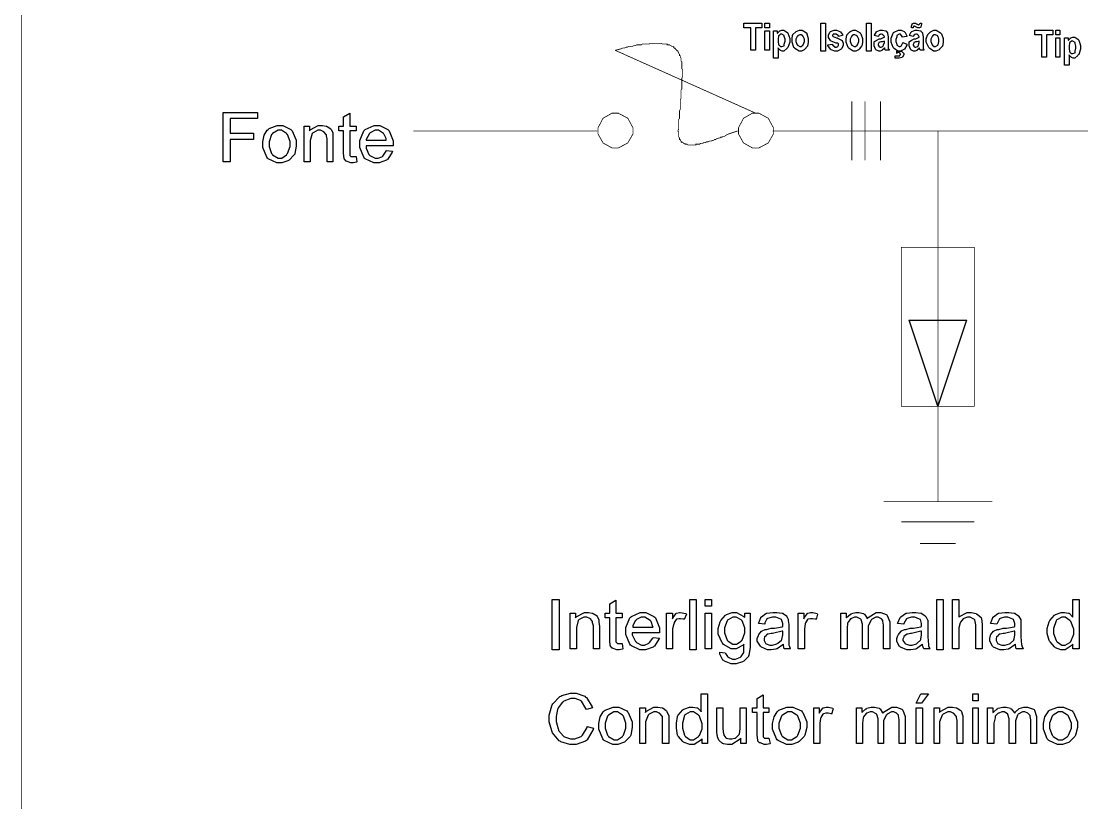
# Model space of a CAD drawing. Extents: x 0 to 210, y 0 to 297.
# Drawn here: x 0 to 58, y 65.1 to 107.9 of the extents above; entities that cross this region are included whole.
import ezdxf

# ---------------------------------------------------------------- set-up
doc = ezdxf.new("R2010")
doc.units = 0
doc.header["$MEASUREMENT"] = 0
for name, color, linetype in [('C00-00-00-BLACK', 7, 'Continuous'), ('C00-7E-FF', 150, 'Continuous'), ('CFF-7E-00', 30, 'Continuous')]:
    doc.layers.add(name, color=color, linetype=linetype)

msp = doc.modelspace()

# ---------------------------------------------------------------- linework, layer by layer
at = {"layer": 'C00-00-00-BLACK', "const_width": 0.0423}
msp.add_lwpolyline([(0.0427, -0.3886), (210.36, -0.3886), (210.36, 296.883), (0.0427, 296.883), (0.0427, -0.3886)], close=True, dxfattribs=at)
for points in [[(45.4244, 100.243), (45.4244, 103.466)], [(45.4244, 100.243), (45.4244, 103.466)], [(46.1437, 100.243), (46.1437, 103.466)], [(46.1437, 100.243), (46.1437, 103.466)], [(46.9925, 100.243), (46.9925, 103.466)], [(46.9925, 100.243), (46.9925, 103.466)]]:
    msp.add_lwpolyline(points, dxfattribs=at)
at = {"layer": 'C00-7E-FF', "const_width": 0.0423}
for points in [[(32.4886, 106.262), (32.6581, 106.305), (32.8263, 106.346), (32.9117, 106.389), (32.9958, 106.389), (33.0812, 106.431), (33.1652, 106.431), (33.2507, 106.474), (33.3347, 106.474), (33.4202, 106.474), (33.5043, 106.516), (33.5883, 106.516), (33.6737, 106.558), (33.7165, 106.558), (33.7578, 106.558), (33.8005, 106.558), (33.846, 106.558), (33.8873, 106.558), (33.9301, 106.558), (33.9728, 106.601), (34.0155, 106.601), (34.0996, 106.601), (34.1423, 106.601), (34.1836, 106.601), (34.2263, 106.601), (34.269, 106.601), (34.3118, 106.601), (34.3531, 106.601), (34.3958, 106.644), (34.4799, 106.644), (34.5226, 106.644), (34.5653, 106.644), (34.6081, 106.644), (34.6494, 106.644), (34.6921, 106.644), (34.7348, 106.644), (34.8189, 106.644), (34.8616, 106.644), (34.9043, 106.644), (34.9457, 106.644), (34.9884, 106.644), (35.0311, 106.644), (35.0738, 106.601), (35.1152, 106.601), (35.1579, 106.601), (35.2006, 106.601), (35.2419, 106.601), (35.2873, 106.601), (35.33, 106.601), (35.33, 106.558), (35.3716, 106.558), (35.4143, 106.558), (35.457, 106.558), (35.4997, 106.516), (35.541, 106.516), (35.5836, 106.474), (35.6263, 106.474), (35.669, 106.474), (35.669, 106.431), (35.7106, 106.431), (35.7106, 106.389), (35.7533, 106.389), (35.7533, 106.346), (35.796, 106.346), (35.796, 106.305), (35.8373, 106.305), (35.8373, 106.262), (35.88, 106.262), (35.88, 106.219), (35.9227, 106.219), (35.9227, 106.178), (35.9653, 106.135), (35.9653, 106.092), (36.0066, 106.05), (36.0066, 106.008), (36.0066, 105.966), (36.0497, 105.966), (36.0497, 105.923), (36.0497, 105.882), (36.0923, 105.839), (36.0923, 105.796), (36.0923, 105.753), (36.0923, 105.712), (36.0923, 105.669), (36.1336, 105.627), (36.1336, 105.585), (36.1336, 105.543), (36.1336, 105.5), (36.1336, 105.457), (36.1336, 105.416), (36.1336, 105.373), (36.1336, 105.33), (36.1336, 105.243), (36.1763, 105.201), (36.1763, 105.158), (36.1763, 105.117), (36.1763, 105.074), (36.1763, 104.99), (36.1763, 104.947), (36.1763, 104.904), (36.1763, 104.862), (36.1763, 104.821), (36.1336, 104.735), (36.1336, 104.692), (36.1336, 104.608), (36.1336, 104.481), (36.1336, 104.396), (36.1336, 104.355), (36.1336, 104.312), (36.1336, 104.228), (36.1336, 104.185), (36.1336, 104.142), (36.0923, 104.1), (36.0923, 104.059), (36.0923, 104.016), (36.0923, 103.973), (36.0923, 103.889), (36.0923, 103.846), (36.0923, 103.803), (36.0923, 103.762), (36.0923, 103.719), (36.0923, 103.677), (36.0923, 103.634), (36.0497, 103.55), (36.0497, 103.466), (36.0497, 103.38), (36.0497, 103.294), (36.0497, 103.124), (36.0497, 103.039), (36.0066, 102.955), (36.0066, 102.871), (36.0066, 102.785), (36.0066, 102.742), (36.0066, 102.701), (36.0066, 102.658), (36.0066, 102.616), (36.0066, 102.574), (36.0066, 102.532), (35.9653, 102.489), (35.9653, 102.446), (35.9653, 102.405), (35.9653, 102.278), (35.9653, 102.193), (35.9653, 102.15), (35.9653, 102.108), (35.9653, 102.066), (35.9653, 102.023), (35.9653, 101.939), (35.9227, 101.896), (35.9227, 101.854), (35.9227, 101.812), (35.9653, 101.812), (35.9653, 101.769), (35.9653, 101.727), (35.9653, 101.684), (35.9653, 101.643), (35.9653, 101.6), (35.9653, 101.557), (35.9653, 101.516), (36.0066, 101.473), (36.0066, 101.431), (36.0066, 101.388), (36.0497, 101.388), (36.0497, 101.346), (36.0923, 101.304), (36.0923, 101.258), (36.1336, 101.258), (36.1336, 101.217), (36.1763, 101.217), (36.219, 101.217), (36.219, 101.174), (36.2617, 101.174), (36.3029, 101.174), (36.3029, 101.132), (36.3456, 101.132), (36.3883, 101.132), (36.4299, 101.132), (36.4726, 101.089), (36.5153, 101.089), (36.558, 101.089), (36.5993, 101.089), (36.642, 101.089), (36.6847, 101.089), (36.7288, 101.089), (36.7714, 101.089), (36.8141, 101.089)], [(40.1645, 102.828), (32.4886, 106.262)], [(21.4602, 101.854), (31.5116, 101.854)], [(36.8141, 101.089), (36.8572, 101.089), (36.8984, 101.089), (36.8984, 101.132), (36.9411, 101.132), (36.9838, 101.132), (37.0251, 101.132), (37.0678, 101.132), (37.1105, 101.132), (37.1531, 101.174), (37.2375, 101.174), (37.2801, 101.174), (37.3228, 101.217), (37.3641, 101.217), (37.4068, 101.217), (37.4908, 101.258), (37.5338, 101.258), (37.5765, 101.258), (37.6604, 101.304), (37.7031, 101.304), (37.7458, 101.304), (37.8298, 101.346), (37.8725, 101.346), (37.9155, 101.388), (37.9995, 101.388), (38.0421, 101.431), (38.0834, 101.431), (38.1716, 101.473), (38.2143, 101.473), (38.2556, 101.516), (38.3413, 101.516), (38.3826, 101.557), (38.4679, 101.557), (38.5106, 101.6), (38.5946, 101.643), (38.6789, 101.684), (38.807, 101.727), (38.9336, 101.769), (39.1873, 101.854)], [(41.0972, 101.854), (66.7551, 101.854)], [(50.1304, 101.854), (50.1304, 86.2542)], [(50.1304, 86.2542), (50.1304, 81.5922)], [(47.1622, 81.5922), (53.0987, 81.5922)], [(48.1362, 80.4884), (52.1229, 80.4884)], [(49.1546, 79.3034), (51.1044, 79.3034)]]:
    msp.add_lwpolyline(points, dxfattribs=at)
for points in [[(33.4615, 101.854), (33.4615, 102.027), (33.179, 102.548), (32.6581, 102.828), (32.4859, 102.828), (32.3205, 102.828), (31.8272, 102.548), (31.5516, 102.027), (31.5516, 101.854), (31.5516, 101.69), (31.8272, 101.197), (32.3205, 100.921), (32.4859, 100.921), (32.6581, 100.921), (33.179, 101.197), (33.4615, 101.69), (33.4615, 101.854)], [(41.1399, 101.854), (41.1399, 102.027), (40.8573, 102.548), (40.3366, 102.828), (40.1645, 102.828), (39.999, 102.828), (39.5055, 102.548), (39.2299, 102.027), (39.2299, 101.854), (39.2299, 101.69), (39.5055, 101.197), (39.999, 100.921), (40.1645, 100.921), (40.3366, 100.921), (40.8573, 101.197), (41.1399, 101.69), (41.1399, 101.854)], [(41.1399, 101.854), (41.1399, 102.027), (40.8573, 102.548), (40.3366, 102.828), (40.1645, 102.828), (39.999, 102.828), (39.5055, 102.548), (39.2299, 102.027), (39.2299, 101.854), (39.2299, 101.69), (39.5055, 101.197), (39.999, 100.921), (40.1645, 100.921), (40.3366, 100.921), (40.8573, 101.197), (41.1399, 101.69), (41.1399, 101.854)], [(48.1362, 95.4966), (52.1229, 95.4966), (52.1229, 86.8041), (48.1362, 86.8041), (48.1362, 95.4966)], [(48.562, 91.5113), (51.6999, 91.5113), (50.1304, 86.8041), (48.562, 91.5113)]]:
    msp.add_lwpolyline(points, close=True, dxfattribs=at)
at = {"layer": 'C00-7E-FF'}
msp.add_lwpolyline([(48.562, 91.5113), (51.6999, 91.5113), (50.1304, 86.8041), (48.562, 91.5113)], close=True, dxfattribs=at)
at = {"layer": 'CFF-7E-00'}
for points in [[(39.9094, 106.262), (39.9094, 107.492), (39.5263, 107.492), (39.5263, 107.746), (40.5021, 107.746), (40.5021, 107.492), (40.1645, 107.492), (40.1645, 106.262), (39.9094, 106.262)], [(40.6714, 107.492), (40.6714, 107.746), (40.9265, 107.746), (40.9265, 107.492), (40.6714, 107.492)], [(40.6714, 106.262), (40.6714, 107.32), (40.9265, 107.32), (40.9265, 106.262), (40.6714, 106.262)], [(41.1399, 107.32), (41.3523, 107.32), (41.3523, 107.193), (41.3618, 107.205), (41.468, 107.311), (41.4789, 107.32), (41.4884, 107.333), (41.6084, 107.366), (41.6486, 107.366), (41.7117, 107.366), (41.88, 107.258), (41.9019, 107.236), (41.9227, 107.205), (42.0289, 106.911), (42.0289, 106.812), (42.0289, 106.707), (41.9227, 106.411), (41.9019, 106.389), (41.88, 106.357), (41.7064, 106.219), (41.6486, 106.219), (41.6168, 106.219), (41.5315, 106.252), (41.5216, 106.262), (41.5107, 106.273), (41.4031, 106.379), (41.3935, 106.389), (41.3935, 105.839), (41.1399, 105.839), (41.1399, 107.32)], [(42.1555, 106.812), (42.1555, 106.886), (42.1873, 107.087), (42.1982, 107.108), (42.2081, 107.13), (42.3566, 107.268), (42.3679, 107.278), (42.3884, 107.289), (42.5648, 107.366), (42.624, 107.366), (42.7083, 107.366), (42.9412, 107.225), (42.963, 107.193), (42.9729, 107.162), (43.047, 106.9), (43.047, 106.812), (43.047, 106.739), (43.0156, 106.537), (43.0057, 106.516), (42.9948, 106.484), (42.8569, 106.316), (42.8364, 106.305), (42.8142, 106.295), (42.6709, 106.219), (42.624, 106.219), (42.5387, 106.219), (42.3044, 106.357), (42.2836, 106.389), (42.2617, 106.411), (42.1555, 106.712), (42.1555, 106.812)], [(43.7307, 107.738), (43.9843, 107.738), (43.9843, 106.214), (43.7307, 106.214), (43.7307, 107.738)], [(44.1082, 106.558), (44.3632, 106.601), (44.3632, 106.56), (44.5202, 106.431), (44.5742, 106.431), (44.5946, 106.431), (44.6596, 106.464), (44.6596, 106.474), (44.6691, 106.474), (44.7008, 106.537), (44.7008, 106.558), (44.7008, 106.558), (44.7008, 106.601), (44.7008, 106.601), (44.7008, 106.612), (44.6373, 106.644), (44.6169, 106.644), (44.5742, 106.655), (44.2874, 106.761), (44.2778, 106.77), (44.2556, 106.793), (44.1508, 106.966), (44.1508, 107.024), (44.1508, 107.087), (44.2239, 107.257), (44.2352, 107.278), (44.2556, 107.289), (44.4623, 107.366), (44.5326, 107.366), (44.5961, 107.366), (44.7753, 107.289), (44.7862, 107.278), (44.807, 107.268), (44.9132, 107.118), (44.9132, 107.067), (44.7008, 107.024), (44.7008, 107.056), (44.5742, 107.151), (44.5326, 107.151), (44.4997, 107.151), (44.4281, 107.151), (44.4045, 107.151), (44.4045, 107.13), (44.3632, 107.083), (44.3632, 107.067), (44.3632, 107.057), (44.4045, 107.024), (44.4045, 107.024), (44.414, 107.014), (44.5851, 106.951), (44.6169, 106.94), (44.6486, 106.93), (44.8592, 106.823), (44.8702, 106.812), (44.891, 106.791), (44.9559, 106.649), (44.9559, 106.601), (44.9559, 106.537), (44.88, 106.357), (44.8702, 106.346), (44.8483, 106.325), (44.6416, 106.219), (44.5742, 106.219), (44.4997, 106.219), (44.2983, 106.295), (44.2778, 106.305), (44.2556, 106.327), (44.118, 106.527), (44.1082, 106.558)], [(45.1252, 106.812), (45.1252, 106.886), (45.1556, 107.087), (45.1665, 107.108), (45.1764, 107.13), (45.314, 107.268), (45.3362, 107.278), (45.3581, 107.289), (45.5027, 107.366), (45.551, 107.366), (45.635, 107.366), (45.8777, 107.225), (45.8886, 107.193), (45.9094, 107.162), (46.0167, 106.9), (46.0167, 106.812), (46.0167, 106.739), (45.9839, 106.537), (45.974, 106.516), (45.9631, 106.484), (45.8251, 106.316), (45.8047, 106.305), (45.7824, 106.295), (45.6392, 106.219), (45.5923, 106.219), (45.5069, 106.219), (45.2727, 106.357), (45.2519, 106.389), (45.23, 106.411), (45.1252, 106.712), (45.1252, 106.812)], [(46.2276, 107.738), (46.4827, 107.738), (46.4827, 106.214), (46.2276, 106.214), (46.2276, 107.738)], [(46.8658, 107.024), (46.6506, 107.067), (46.6605, 107.089), (46.7678, 107.268), (46.779, 107.278), (46.7995, 107.289), (46.9759, 107.366), (47.0352, 107.366), (47.0987, 107.366), (47.2666, 107.333), (47.2888, 107.32), (47.2983, 107.311), (47.3742, 107.224), (47.3742, 107.193), (47.3837, 107.184), (47.4155, 107.002), (47.4155, 106.94), (47.4155, 106.601), (47.4155, 106.548), (47.4155, 106.429), (47.4155, 106.389), (47.4155, 106.357), (47.4581, 106.287), (47.4581, 106.262), (47.2461, 106.262), (47.2048, 106.389), (47.1936, 106.368), (47.0877, 106.273), (47.0778, 106.262), (47.0669, 106.252), (46.9787, 106.219), (46.9498, 106.219), (46.8962, 106.219), (46.7459, 106.295), (46.736, 106.305), (46.7141, 106.327), (46.6506, 106.5), (46.6506, 106.558), (46.6506, 106.558), (46.6506, 106.686), (46.6506, 106.728), (46.6605, 106.739), (46.7678, 106.802), (46.779, 106.812), (46.79, 106.823), (46.9276, 106.887), (46.9498, 106.897), (47.0133, 106.897), (47.1936, 106.972), (47.2048, 106.981), (47.2048, 107.003), (47.1717, 107.067), (47.1622, 107.067), (47.1622, 107.078), (47.129, 107.108), (47.1191, 107.108), (47.1191, 107.119), (47.056, 107.151), (47.0352, 107.151), (47.0133, 107.151), (46.9498, 107.119), (46.9498, 107.108), (46.9276, 107.108), (46.8753, 107.035), (46.8658, 107.024)], [(48.4353, 107.024), (48.1774, 106.981), (48.1774, 107.024), (48.0826, 107.151), (48.0508, 107.151), (48.0081, 107.151), (47.891, 107.078), (47.8815, 107.067), (47.8815, 107.003), (47.8398, 106.86), (47.8398, 106.812), (47.8398, 106.748), (47.8815, 106.606), (47.8815, 106.558), (47.891, 106.537), (48.0109, 106.474), (48.0508, 106.474), (48.0716, 106.474), (48.1362, 106.506), (48.1362, 106.516), (48.1461, 106.527), (48.2092, 106.664), (48.2205, 106.685), (48.4353, 106.601), (48.4244, 106.537), (48.3016, 106.316), (48.0811, 106.219), (48.0081, 106.219), (47.9337, 106.219), (47.7326, 106.357), (47.7118, 106.389), (47.6899, 106.42), (47.5851, 106.714), (47.5851, 106.812), (47.5851, 106.918), (47.6899, 107.205), (47.7118, 107.236), (47.7326, 107.258), (47.9707, 107.366), (48.0508, 107.366), (48.1143, 107.366), (48.285, 107.289), (48.3073, 107.278), (48.3168, 107.268), (48.4244, 107.056), (48.4353, 107.024)], [(48.7729, 107.024), (48.562, 107.067), (48.5719, 107.089), (48.6777, 107.268), (48.689, 107.278), (48.7094, 107.289), (48.883, 107.366), (48.9423, 107.366), (49.0058, 107.366), (49.185, 107.333), (49.1959, 107.32), (49.2054, 107.311), (49.2813, 107.224), (49.2813, 107.193), (49.2912, 107.184), (49.324, 107.002), (49.324, 106.94), (49.324, 106.601), (49.324, 106.548), (49.324, 106.429), (49.324, 106.389), (49.3339, 106.379), (49.3656, 106.292), (49.3656, 106.262), (49.1546, 106.262), (49.112, 106.389), (49.101, 106.368), (48.9948, 106.273), (48.985, 106.262), (48.974, 106.252), (48.8872, 106.219), (48.8583, 106.219), (48.8047, 106.219), (48.6558, 106.295), (48.6463, 106.305), (48.6241, 106.327), (48.562, 106.5), (48.562, 106.558), (48.562, 106.558), (48.562, 106.686), (48.562, 106.728), (48.5719, 106.739), (48.6777, 106.802), (48.689, 106.812), (48.6985, 106.823), (48.8364, 106.887), (48.8583, 106.897), (48.9218, 106.897), (49.101, 106.972), (49.112, 106.981), (49.112, 107.003), (49.0788, 107.067), (49.0693, 107.067), (49.0693, 107.078), (49.0375, 107.108), (49.028, 107.108), (49.028, 107.119), (48.9631, 107.151), (48.9423, 107.151), (48.9204, 107.151), (48.8583, 107.119), (48.8583, 107.108), (48.8364, 107.108), (48.7825, 107.035), (48.7729, 107.024)], [(48.7729, 107.492), (48.689, 107.492), (48.689, 107.535), (48.689, 107.578), (48.7204, 107.694), (48.7317, 107.703), (48.7317, 107.714), (48.7938, 107.746), (48.8156, 107.746), (48.8364, 107.746), (48.883, 107.746), (48.8996, 107.746), (48.8996, 107.746), (48.9631, 107.703), (48.985, 107.703), (48.9948, 107.694), (49.0693, 107.662), (49.0693, 107.662), (49.0897, 107.662), (49.1546, 107.725), (49.1546, 107.746), (49.2386, 107.746), (49.2386, 107.694), (49.2054, 107.546), (49.1959, 107.535), (49.1959, 107.526), (49.1324, 107.492), (49.112, 107.492), (49.112, 107.492), (49.0693, 107.492), (49.0693, 107.492), (49.0375, 107.492), (48.9659, 107.535), (48.9423, 107.535), (48.9313, 107.546), (48.8583, 107.576), (48.8583, 107.576), (48.8583, 107.576), (48.8156, 107.576), (48.8156, 107.576), (48.8047, 107.567), (48.7729, 107.512), (48.7729, 107.492)], [(49.4937, 106.812), (49.4937, 106.886), (49.5667, 107.087), (49.5776, 107.108), (49.5875, 107.13), (49.7279, 107.268), (49.7498, 107.278), (49.7597, 107.289), (49.9099, 107.366), (49.9607, 107.366), (50.0447, 107.366), (50.2779, 107.225), (50.2998, 107.193), (50.3206, 107.162), (50.4264, 106.9), (50.4264, 106.812), (50.4264, 106.739), (50.395, 106.537), (50.3851, 106.516), (50.3742, 106.484), (50.2253, 106.316), (50.2158, 106.305), (50.1936, 106.295), (50.0186, 106.219), (49.9607, 106.219), (49.8849, 106.219), (49.6838, 106.357), (49.6616, 106.389), (49.6302, 106.411), (49.4937, 106.712), (49.4937, 106.812)], [(55.8133, 105.882), (55.8133, 107.111), (55.4302, 107.111), (55.4302, 107.366), (56.406, 107.366), (56.406, 107.111), (56.0684, 107.111), (56.0684, 105.882), (55.8133, 105.882)], [(56.5753, 107.108), (56.5753, 107.366), (56.7877, 107.366), (56.7877, 107.108), (56.5753, 107.108)], [(41.3935, 106.812), (41.3935, 106.748), (41.4253, 106.569), (41.4362, 106.558), (41.4457, 106.537), (41.5325, 106.474), (41.5629, 106.474), (41.6045, 106.474), (41.7216, 106.506), (41.7326, 106.516), (41.7326, 106.59), (41.7752, 106.757), (41.7752, 106.812), (41.7752, 106.876), (41.7326, 107.02), (41.7326, 107.067), (41.7216, 107.078), (41.6017, 107.151), (41.5629, 107.151), (41.5315, 107.151), (41.4457, 107.078), (41.4362, 107.067), (41.4253, 107.046), (41.3935, 106.871), (41.3935, 106.812)], [(42.3679, 106.812), (42.3679, 106.748), (42.4409, 106.569), (42.4519, 106.558), (42.4628, 106.537), (42.5827, 106.474), (42.624, 106.474), (42.6558, 106.474), (42.7397, 106.537), (42.751, 106.558), (42.7605, 106.569), (42.8364, 106.751), (42.8364, 106.812), (42.8364, 106.866), (42.7605, 107.014), (42.751, 107.024), (42.7397, 107.046), (42.6529, 107.108), (42.624, 107.108), (42.5799, 107.108), (42.4628, 107.046), (42.4519, 107.024), (42.4409, 107.014), (42.3679, 106.863), (42.3679, 106.812)], [(45.3362, 106.812), (45.3362, 106.748), (45.4131, 106.569), (45.4244, 106.558), (45.4339, 106.537), (45.5524, 106.474), (45.5923, 106.474), (45.624, 106.474), (45.7094, 106.537), (45.7207, 106.558), (45.7302, 106.569), (45.8047, 106.751), (45.8047, 106.812), (45.8047, 106.866), (45.7302, 107.014), (45.7207, 107.024), (45.7094, 107.046), (45.5895, 107.108), (45.551, 107.108), (45.5193, 107.108), (45.4339, 107.046), (45.4244, 107.024), (45.4131, 107.014), (45.3362, 106.863), (45.3362, 106.812)], [(47.2048, 106.77), (47.2048, 106.77), (47.0764, 106.728), (47.0352, 106.728), (47.0034, 106.728), (46.9085, 106.685), (46.9085, 106.685), (46.8976, 106.675), (46.8658, 106.589), (46.8658, 106.558), (46.8658, 106.537), (46.8976, 106.485), (46.9085, 106.474), (46.918, 106.464), (46.9731, 106.431), (46.9925, 106.431), (47.0242, 106.431), (47.1082, 106.464), (47.1191, 106.474), (47.1191, 106.474), (47.1622, 106.537), (47.1622, 106.558), (47.1622, 106.558), (47.2048, 106.686), (47.2048, 106.728), (47.2048, 106.77)], [(49.112, 106.77), (49.112, 106.77), (48.9839, 106.728), (48.9423, 106.728), (48.9109, 106.728), (48.8389, 106.685), (48.8156, 106.685), (48.8156, 106.653), (48.7729, 106.583), (48.7729, 106.558), (48.7729, 106.537), (48.8156, 106.491), (48.8156, 106.474), (48.8251, 106.464), (48.8805, 106.431), (48.8996, 106.431), (48.9313, 106.431), (49.0167, 106.464), (49.028, 106.474), (49.028, 106.474), (49.0693, 106.537), (49.0693, 106.558), (49.0788, 106.558), (49.112, 106.686), (49.112, 106.728), (49.112, 106.77)], [(49.7498, 106.812), (49.7498, 106.748), (49.8228, 106.569), (49.8341, 106.558), (49.8436, 106.537), (49.9304, 106.474), (49.9607, 106.474), (50.002, 106.474), (50.1191, 106.537), (50.1304, 106.558), (50.14, 106.569), (50.1731, 106.751), (50.1731, 106.812), (50.1731, 106.866), (50.14, 107.014), (50.1304, 107.024), (50.1191, 107.046), (49.9992, 107.108), (49.9607, 107.108), (49.929, 107.108), (49.8436, 107.046), (49.8341, 107.024), (49.8228, 107.014), (49.7498, 106.863), (49.7498, 106.812)], [(56.5753, 105.882), (56.5753, 106.94), (56.7877, 106.94), (56.7877, 105.882), (56.5753, 105.882)], [(57.0438, 106.94), (57.2562, 106.94), (57.2562, 106.812), (57.2657, 106.823), (57.3719, 106.93), (57.3828, 106.94), (57.3927, 106.951), (57.5123, 106.984), (57.5525, 106.984), (57.6157, 106.984), (57.7839, 106.876), (57.8058, 106.855), (57.8266, 106.823), (57.9328, 106.529), (57.9328, 106.431), (57.9328, 106.327), (57.8266, 106.031), (57.8058, 106.008), (57.7839, 105.977), (57.6104, 105.839), (57.5525, 105.839), (57.5208, 105.839), (57.4354, 105.872), (57.4255, 105.882), (57.4146, 105.893), (57.3084, 105.999), (57.2989, 106.008), (57.2989, 105.457), (57.0438, 105.457), (57.0438, 106.94)], [(57.2989, 106.431), (57.2989, 106.368), (57.3292, 106.189), (57.3401, 106.178), (57.3497, 106.157), (57.4368, 106.092), (57.4668, 106.092), (57.5084, 106.092), (57.6255, 106.125), (57.6365, 106.135), (57.6365, 106.209), (57.6792, 106.376), (57.6792, 106.431), (57.6792, 106.495), (57.6365, 106.638), (57.6365, 106.685), (57.6255, 106.696), (57.5056, 106.77), (57.4668, 106.77), (57.4354, 106.77), (57.3497, 106.696), (57.3401, 106.685), (57.3292, 106.664), (57.2989, 106.491), (57.2989, 106.431)], [(47.7972, 105.839), (47.7972, 105.966), (47.8289, 105.966), (47.8991, 105.966), (47.9242, 105.966), (47.9559, 105.966), (48.0261, 105.966), (48.0508, 105.966), (48.0508, 105.988), (48.0935, 106.034), (48.0935, 106.05), (48.0935, 106.05), (48.0603, 106.092), (48.0508, 106.092), (48.0508, 106.104), (47.9873, 106.135), (47.9668, 106.135), (47.9446, 106.135), (47.891, 106.104), (47.8815, 106.092), (47.8815, 106.219), (47.9227, 106.219), (48.0176, 106.219), (48.0508, 106.219), (48.0826, 106.219), (48.1665, 106.189), (48.1774, 106.178), (48.1873, 106.168), (48.2656, 106.08), (48.2656, 106.05), (48.2656, 106.008), (48.1873, 105.893), (48.1774, 105.882), (48.1665, 105.872), (48.0162, 105.839), (47.9668, 105.839), (47.9242, 105.839), (47.8289, 105.839), (47.7972, 105.839)], [(11.0698, 100.159), (11.0698, 102.871), (12.9357, 102.871), (12.9357, 102.532), (11.4515, 102.532), (11.4515, 101.727), (12.7234, 101.727), (12.7234, 101.388), (11.4515, 101.388), (11.4515, 100.159), (11.0698, 100.159)], [(18.3224, 100.455), (18.3651, 100.159), (18.3431, 100.149), (18.1681, 100.116), (18.1102, 100.116), (18.0344, 100.116), (17.8318, 100.19), (17.8112, 100.2), (17.7794, 100.2), (17.694, 100.317), (17.6844, 100.327), (17.6734, 100.349), (17.643, 100.619), (17.643, 100.709), (17.643, 101.854), (17.3881, 101.854), (17.3881, 102.108), (17.643, 102.108), (17.643, 102.616), (17.9807, 102.828), (17.9807, 102.108), (18.3224, 102.108), (18.3224, 101.854), (17.9807, 101.854), (17.9807, 100.709), (17.9807, 100.667), (17.9807, 100.539), (17.9807, 100.539), (17.9807, 100.518), (18.0468, 100.455), (18.0689, 100.455), (18.0689, 100.455), (18.1308, 100.455), (18.1529, 100.455), (18.1942, 100.455), (18.2893, 100.455), (18.3224, 100.455)], [(13.2319, 101.132), (13.2319, 101.253), (13.2994, 101.617), (13.4745, 101.898), (13.5282, 101.939), (13.5709, 101.982), (14.0174, 102.15), (14.1663, 102.15), (14.3247, 102.15), (14.7574, 101.939), (14.8001, 101.896), (14.8415, 101.855), (15.0551, 101.345), (15.0551, 101.174), (15.0551, 101.027), (14.9793, 100.613), (14.9696, 100.582), (14.9476, 100.54), (14.6637, 100.254), (14.632, 100.243), (14.5893, 100.222), (14.271, 100.116), (14.1663, 100.116), (13.9954, 100.116), (13.5268, 100.328), (13.4855, 100.37), (13.4428, 100.412), (13.2319, 100.952), (13.2319, 101.132)], [(15.4809, 100.159), (15.4809, 102.108), (15.7772, 102.108), (15.7772, 101.854), (15.8089, 101.907), (16.2609, 102.15), (16.4124, 102.15), (16.4869, 102.15), (16.6894, 102.12), (16.7115, 102.108), (16.7432, 102.099), (16.943, 101.961), (16.965, 101.939), (16.9747, 101.918), (17.0491, 101.743), (17.0491, 101.684), (17.0491, 101.6), (17.0491, 101.41), (17.0491, 101.346), (17.0491, 100.159), (16.7528, 100.159), (16.7528, 101.346), (16.7528, 101.421), (16.7115, 101.588), (16.7115, 101.643), (16.7004, 101.665), (16.5599, 101.802), (16.5392, 101.812), (16.5282, 101.823), (16.3766, 101.896), (16.327, 101.896), (16.2319, 101.896), (15.9784, 101.749), (15.9466, 101.727), (15.9246, 101.706), (15.8199, 101.34), (15.8199, 101.217), (15.8199, 100.159), (15.4809, 100.159)], [(19.976, 100.792), (20.315, 100.751), (20.304, 100.699), (20.0601, 100.307), (20.0188, 100.285), (19.9871, 100.254), (19.5971, 100.116), (19.4675, 100.116), (19.2967, 100.116), (18.8295, 100.328), (18.7882, 100.37), (18.7454, 100.412), (18.5346, 100.952), (18.5346, 101.132), (18.5346, 101.323), (18.7454, 101.855), (18.7882, 101.896), (18.8295, 101.939), (19.3077, 102.15), (19.4675, 102.15), (19.626, 102.15), (20.0601, 101.939), (20.1028, 101.896), (20.1442, 101.855), (20.3564, 101.314), (20.3564, 101.132), (20.3564, 101.132), (20.3564, 101.069), (20.3564, 101.048), (18.8722, 101.048), (18.8722, 100.921), (19.0197, 100.571), (19.0417, 100.539), (19.0734, 100.518), (19.3683, 100.37), (19.4675, 100.37), (19.5406, 100.37), (19.7418, 100.445), (19.7638, 100.455), (19.7845, 100.477), (19.965, 100.751), (19.976, 100.792)], [(13.5709, 101.132), (13.5709, 100.995), (13.7087, 100.613), (13.7418, 100.582), (13.7625, 100.55), (14.0643, 100.37), (14.1663, 100.37), (14.2613, 100.37), (14.5245, 100.55), (14.5466, 100.582), (14.5783, 100.613), (14.7161, 101.002), (14.7161, 101.132), (14.7161, 101.271), (14.5783, 101.652), (14.5466, 101.684), (14.5245, 101.717), (14.2558, 101.896), (14.1663, 101.896), (14.0601, 101.896), (13.7625, 101.717), (13.7418, 101.684), (13.7087, 101.652), (13.5709, 101.262), (13.5709, 101.132)], [(18.8722, 101.346), (19.976, 101.346), (19.976, 101.432), (19.8699, 101.663), (19.8493, 101.684), (19.8272, 101.717), (19.5571, 101.896), (19.4675, 101.896), (19.3711, 101.896), (19.1051, 101.758), (19.0845, 101.727), (19.0528, 101.706), (18.8819, 101.389), (18.8722, 101.346)], [(29.0408, 76.2427), (29.4211, 76.2427), (29.4211, 73.4907), (29.0408, 73.4907), (29.0408, 76.2427)], [(32.869, 73.8353), (32.9117, 73.5376), (32.8896, 73.5281), (32.716, 73.4963), (32.6581, 73.4963), (32.5823, 73.4963), (32.3798, 73.5707), (32.3591, 73.5803), (32.326, 73.5803), (32.2406, 73.6974), (32.2309, 73.7073), (32.2199, 73.7291), (32.1896, 73.9994), (32.1896, 74.089), (32.1896, 75.2341), (31.9346, 75.2341), (31.9346, 75.4888), (32.1896, 75.4888), (32.1896, 75.9961), (32.53, 76.2081), (32.53, 75.4888), (32.869, 75.4888), (32.869, 75.2341), (32.53, 75.2341), (32.53, 74.089), (32.53, 74.0473), (32.53, 73.9193), (32.53, 73.9193), (32.5396, 73.9098), (32.6044, 73.8463), (32.6154, 73.8353), (32.6154, 73.8353), (32.6774, 73.8353), (32.6995, 73.8353), (32.7408, 73.8353), (32.8359, 73.8353), (32.869, 73.8353)], [(36.576, 76.2427), (36.915, 76.2427), (36.915, 73.4907), (36.576, 73.4907), (36.576, 76.2427)], [(37.4068, 75.8694), (37.4068, 76.2497), (37.7486, 76.2497), (37.7486, 75.8694), (37.4068, 75.8694)], [(50.0807, 76.2427), (50.4197, 76.2427), (50.4197, 73.4907), (50.0807, 73.4907), (50.0807, 76.2427)], [(50.9351, 73.5376), (50.9351, 76.2497), (51.277, 76.2497), (51.277, 75.2768), (51.3182, 75.3195), (51.7317, 75.5304), (51.8693, 75.5304), (51.9645, 75.5304), (52.2277, 75.4683), (52.2496, 75.4461), (52.2813, 75.4366), (52.4923, 75.256), (52.5032, 75.2341), (52.5127, 75.2023), (52.5459, 74.8757), (52.5459, 74.7656), (52.5459, 73.5376), (52.2069, 73.5376), (52.2069, 74.7656), (52.2069, 74.8619), (52.1437, 75.1293), (52.1229, 75.1498), (52.101, 75.172), (51.8943, 75.2768), (51.8266, 75.2768), (51.7521, 75.2768), (51.5511, 75.2023), (51.5303, 75.1914), (51.5084, 75.1815), (51.3704, 75.0023), (51.3609, 74.9804), (51.35, 74.9596), (51.277, 74.6869), (51.277, 74.5959), (51.277, 73.5376), (50.9351, 73.5376)], [(57.5098, 73.5376), (57.5098, 73.7926), (57.4781, 73.7401), (57.0893, 73.4963), (56.9599, 73.4963), (56.8523, 73.4963), (56.5658, 73.6025), (56.534, 73.623), (56.5009, 73.6452), (56.2585, 73.9302), (56.2377, 73.962), (56.2158, 74.0047), (56.1097, 74.385), (56.1097, 74.512), (56.1097, 74.651), (56.2158, 75.0217), (56.2377, 75.0644), (56.2472, 75.0962), (56.5009, 75.383), (56.534, 75.4034), (56.5658, 75.4257), (56.8607, 75.5304), (56.9599, 75.5304), (57.0438, 75.5304), (57.2657, 75.5001), (57.2989, 75.4888), (57.3193, 75.4683), (57.4876, 75.2987), (57.5098, 75.2768), (57.5098, 76.2497), (57.8485, 76.2497), (57.8485, 73.5376), (57.5098, 73.5376)], [(30.0275, 73.5376), (30.0275, 75.4888), (30.3237, 75.4888), (30.3237, 75.2341), (30.3554, 75.2877), (30.8102, 75.5304), (30.9618, 75.5304), (31.0348, 75.5304), (31.236, 75.5001), (31.2581, 75.4888), (31.2897, 75.4793), (31.5006, 75.3413), (31.5116, 75.3195), (31.5213, 75.2987), (31.597, 75.1237), (31.597, 75.0644), (31.597, 74.9804), (31.6384, 74.7889), (31.6384, 74.724), (31.6384, 73.5376), (31.3008, 73.5376), (31.3008, 74.724), (31.3008, 74.7998), (31.2581, 74.9681), (31.2581, 75.0231), (31.247, 75.0454), (31.1409, 75.1815), (31.1313, 75.1914), (31.1092, 75.2023), (30.9315, 75.2768), (30.8736, 75.2768), (30.7785, 75.2768), (30.5249, 75.1388), (30.4932, 75.1071), (30.4712, 75.0866), (30.3664, 74.7187), (30.3664, 74.5959), (30.3664, 73.5376), (30.0275, 73.5376)], [(34.5653, 74.1729), (34.9043, 74.1317), (34.8823, 74.0791), (34.6397, 73.6879), (34.6081, 73.6656), (34.5653, 73.6342), (34.1519, 73.4963), (34.0155, 73.4963), (33.8446, 73.4963), (33.3761, 73.7087), (33.3347, 73.75), (33.292, 73.7926), (33.0812, 74.3327), (33.0812, 74.512), (33.0812, 74.7035), (33.292, 75.2355), (33.3347, 75.2768), (33.3761, 75.3195), (33.8557, 75.5304), (34.0155, 75.5304), (34.174, 75.5304), (34.6067, 75.3195), (34.6494, 75.2768), (34.6907, 75.2355), (34.9043, 74.6936), (34.9043, 74.512), (34.9043, 74.512), (34.9043, 74.4499), (34.9043, 74.428), (33.4202, 74.428), (33.4202, 74.301), (33.5993, 73.951), (33.631, 73.9193), (33.6517, 73.8988), (33.9246, 73.75), (34.0155, 73.75), (34.0996, 73.75), (34.3311, 73.8558), (34.3531, 73.8766), (34.3738, 73.8875), (34.5433, 74.1317), (34.5653, 74.1729)], [(35.2873, 73.5376), (35.2873, 75.4888), (35.6263, 75.4888), (35.6263, 75.1914), (35.6362, 75.2341), (35.8151, 75.4793), (35.8373, 75.4888), (35.8468, 75.5001), (35.9985, 75.5304), (36.0497, 75.5304), (36.0497, 75.5304), (36.3569, 75.4683), (36.3883, 75.4461), (36.2617, 75.1498), (36.2398, 75.1611), (36.0645, 75.1914), (36.0066, 75.1914), (35.9639, 75.1914), (35.8468, 75.1611), (35.8373, 75.1498), (35.8151, 75.1403), (35.7106, 74.9886), (35.7106, 74.9378), (35.6993, 74.9169), (35.6263, 74.6457), (35.6263, 74.5546), (35.6263, 73.5376), (35.2873, 73.5376)], [(37.4068, 73.5376), (37.4068, 75.4888), (37.7486, 75.4888), (37.7486, 73.5376), (37.4068, 73.5376)], [(38.2143, 73.3697), (38.5106, 73.3266), (38.5202, 73.2952), (38.6263, 73.1255), (38.6373, 73.1146), (38.6581, 73.0938), (38.8966, 72.988), (38.9763, 72.988), (39.0715, 72.988), (39.3347, 73.0938), (39.3569, 73.1146), (39.3774, 73.1255), (39.5153, 73.3379), (39.5263, 73.3697), (39.5263, 73.4755), (39.5263, 73.714), (39.5263, 73.7926), (39.4945, 73.7514), (39.1061, 73.5376), (38.9763, 73.5376), (38.8278, 73.5376), (38.4143, 73.7828), (38.3826, 73.8353), (38.3399, 73.878), (38.1261, 74.3536), (38.1261, 74.512), (38.1261, 74.651), (38.2337, 75.0217), (38.2556, 75.0644), (38.2655, 75.0962), (38.5202, 75.383), (38.5519, 75.4034), (38.5837, 75.4257), (38.8772, 75.5304), (38.9763, 75.5304), (39.1238, 75.5304), (39.5263, 75.3195), (39.569, 75.2768), (39.569, 75.4888), (39.8681, 75.4888), (39.8681, 73.7926), (39.8681, 73.6342), (39.8032, 73.189), (39.7827, 73.1573), (39.7715, 73.1255), (39.5153, 72.8708), (39.4836, 72.8581), (39.4518, 72.8377), (39.0948, 72.7315), (38.9763, 72.7315), (38.8387, 72.7315), (38.457, 72.8719), (38.4253, 72.9036), (38.3826, 72.9259), (38.2143, 73.2592), (38.2143, 73.3697)], [(41.6899, 73.7926), (41.6581, 73.7609), (41.3413, 73.5485), (41.3096, 73.5376), (41.2778, 73.5281), (41.0132, 73.4963), (40.9265, 73.4963), (40.8093, 73.4963), (40.4813, 73.6342), (40.4604, 73.6656), (40.4276, 73.6879), (40.2484, 73.9567), (40.2484, 74.0463), (40.2484, 74.1094), (40.3214, 74.2791), (40.3324, 74.2996), (40.3419, 74.3218), (40.4798, 74.5024), (40.5021, 74.512), (40.5225, 74.5229), (40.6975, 74.5959), (40.7568, 74.5959), (40.7666, 74.6069), (41.0228, 74.6718), (41.0559, 74.6813), (41.2034, 74.6813), (41.6168, 74.7557), (41.6486, 74.7656), (41.6486, 74.7875), (41.6486, 74.851), (41.6486, 74.851), (41.6486, 74.9268), (41.5727, 75.1403), (41.5629, 75.1498), (41.541, 75.172), (41.2722, 75.2768), (41.1826, 75.2768), (41.0863, 75.2768), (40.8189, 75.2023), (40.798, 75.1914), (40.7871, 75.1815), (40.6714, 74.9667), (40.6714, 74.8937), (40.3324, 74.9378), (40.3419, 74.9695), (40.4495, 75.256), (40.4604, 75.2768), (40.4813, 75.2987), (40.725, 75.4793), (40.7568, 75.4888), (40.7885, 75.5001), (41.1152, 75.5304), (41.2253, 75.5304), (41.33, 75.5304), (41.6168, 75.5001), (41.6486, 75.4888), (41.6691, 75.4793), (41.8483, 75.3413), (41.8592, 75.3195), (41.8691, 75.3099), (41.9446, 75.1582), (41.9446, 75.1071), (41.9545, 75.0976), (41.9862, 74.8813), (41.9862, 74.8083), (41.9862, 74.3423), (41.9862, 74.1948), (41.9862, 73.8614), (41.9862, 73.75), (41.9957, 73.7291), (42.0606, 73.5598), (42.0716, 73.5376), (41.7326, 73.5376), (41.7216, 73.5485), (41.6899, 73.732), (41.6899, 73.7926)], [(42.4974, 73.5376), (42.4974, 75.4888), (42.7937, 75.4888), (42.7937, 75.1914), (42.8142, 75.2341), (42.9948, 75.4793), (43.0057, 75.4888), (43.0265, 75.5001), (43.1684, 75.5304), (43.2167, 75.5304), (43.3006, 75.5304), (43.524, 75.4683), (43.5557, 75.4461), (43.4717, 75.1498), (43.4495, 75.1611), (43.2745, 75.1914), (43.2167, 75.1914), (43.1631, 75.1914), (43.0156, 75.1611), (43.0057, 75.1498), (42.9948, 75.1403), (42.8886, 74.9596), (42.8791, 74.9378), (42.8681, 74.9169), (42.8364, 74.6457), (42.8364, 74.5546), (42.8364, 73.5376), (42.4974, 73.5376)], [(44.8289, 73.5376), (44.8289, 75.4888), (45.1252, 75.4888), (45.1252, 75.2341), (45.1347, 75.256), (45.3485, 75.4366), (45.3817, 75.4461), (45.4021, 75.4683), (45.6406, 75.5304), (45.7207, 75.5304), (45.8156, 75.5304), (46.0692, 75.4683), (46.101, 75.4461), (46.1215, 75.4366), (46.2594, 75.2242), (46.2703, 75.1914), (46.3116, 75.256), (46.7582, 75.5304), (46.9085, 75.5304), (47.0133, 75.5304), (47.3093, 75.4257), (47.3315, 75.4034), (47.3632, 75.3717), (47.5008, 75.0136), (47.5008, 74.8937), (47.5008, 73.5376), (47.1622, 73.5376), (47.1622, 74.7656), (47.1622, 74.8411), (47.129, 75.0549), (47.1191, 75.0644), (47.1191, 75.0962), (47.0447, 75.1815), (47.0352, 75.1914), (47.0133, 75.2023), (46.8697, 75.2768), (46.8231, 75.2768), (46.7374, 75.2768), (46.5032, 75.1388), (46.4827, 75.1071), (46.4605, 75.0866), (46.313, 74.7832), (46.313, 74.6813), (46.313, 73.5376), (46.0167, 73.5376), (46.0167, 74.8083), (46.0167, 74.8937), (45.9412, 75.1293), (45.9313, 75.1498), (45.9094, 75.172), (45.7027, 75.2768), (45.635, 75.2768), (45.5718, 75.2768), (45.4021, 75.2023), (45.3817, 75.1914), (45.3595, 75.1815), (45.2191, 75.0023), (45.2092, 74.9804), (45.1982, 74.9487), (45.1665, 74.6538), (45.1665, 74.5546), (45.1665, 73.5376), (44.8289, 73.5376)], [(49.2813, 73.7926), (49.2495, 73.7609), (48.9631, 73.5485), (48.9423, 73.5376), (48.9109, 73.5281), (48.6488, 73.4963), (48.562, 73.4963), (48.4339, 73.4963), (48.0826, 73.6342), (48.0508, 73.6656), (48.0191, 73.6879), (47.8815, 73.9567), (47.8815, 74.0463), (47.8815, 74.1094), (47.9446, 74.2791), (47.9668, 74.2996), (47.9764, 74.3218), (48.1143, 74.5024), (48.1362, 74.512), (48.1461, 74.5229), (48.2988, 74.5959), (48.35, 74.5959), (48.3704, 74.6069), (48.6145, 74.6718), (48.6463, 74.6813), (48.7938, 74.6813), (49.2069, 74.7557), (49.2386, 74.7656), (49.2386, 74.7875), (49.2386, 74.851), (49.2386, 74.851), (49.2386, 74.9268), (49.1755, 75.1403), (49.1546, 75.1498), (49.1324, 75.172), (48.8625, 75.2768), (48.7729, 75.2768), (48.6876, 75.2768), (48.4558, 75.2023), (48.4353, 75.1914), (48.4131, 75.1815), (48.2755, 74.9268), (48.2656, 74.8937), (47.9242, 74.9378), (47.9337, 74.9695), (48.0716, 75.256), (48.0935, 75.2768), (48.103, 75.2987), (48.3609, 75.4793), (48.3926, 75.4888), (48.4244, 75.5001), (48.7179, 75.5304), (48.8156, 75.5304), (48.9204, 75.5304), (49.2069, 75.5001), (49.2386, 75.4888), (49.2594, 75.4793), (49.44, 75.3413), (49.451, 75.3195), (49.4714, 75.3099), (49.5667, 75.1293), (49.5776, 75.1071), (49.5776, 75.0327), (49.5776, 74.8647), (49.5776, 74.8083), (49.5776, 74.3423), (49.5776, 74.1948), (49.6094, 73.7718), (49.6203, 73.75), (49.6203, 73.6974), (49.6947, 73.5598), (49.7071, 73.5376), (49.3656, 73.5376), (49.3543, 73.5485), (49.2813, 73.732), (49.2813, 73.7926)], [(54.3719, 73.7926), (54.3401, 73.7609), (54.0205, 73.5485), (53.9888, 73.5376), (53.9669, 73.5281), (53.7284, 73.4963), (53.6497, 73.4963), (53.5217, 73.4963), (53.1731, 73.6342), (53.1414, 73.6656), (53.1096, 73.6879), (52.9717, 73.9567), (52.9717, 74.0463), (52.9717, 74.1094), (53.0035, 74.2791), (53.0144, 74.2996), (53.0243, 74.3218), (53.1731, 74.5024), (53.1841, 74.512), (53.2045, 74.5229), (53.3785, 74.5959), (53.4377, 74.5959), (53.4582, 74.6069), (53.7023, 74.6718), (53.7337, 74.6813), (53.8826, 74.6813), (54.2974, 74.7557), (54.3292, 74.7656), (54.3292, 74.7875), (54.3292, 74.851), (54.3292, 74.851), (54.3292, 74.9268), (54.2548, 75.1403), (54.2452, 75.1498), (54.223, 75.172), (53.9503, 75.2768), (53.8607, 75.2768), (53.7753, 75.2768), (53.5326, 75.2023), (53.5231, 75.1914), (53.5009, 75.1815), (53.3633, 74.9268), (53.3534, 74.8937), (53.0144, 74.9378), (53.0243, 74.9695), (53.1301, 75.256), (53.1414, 75.2768), (53.1619, 75.2987), (53.406, 75.4793), (53.4377, 75.4888), (53.4691, 75.5001), (53.7944, 75.5304), (53.9034, 75.5304), (54.0096, 75.5304), (54.2974, 75.5001), (54.3292, 75.4888), (54.35, 75.4793), (54.5303, 75.3413), (54.5412, 75.3195), (54.5511, 75.3099), (54.6573, 75.1293), (54.6682, 75.1071), (54.6682, 75.0327), (54.6682, 74.8647), (54.6682, 74.8083), (54.6682, 74.3423), (54.6682, 74.1948), (54.7, 73.7718), (54.7109, 73.75), (54.7109, 73.6974), (54.7839, 73.5598), (54.7949, 73.5376), (54.4146, 73.5376), (54.4036, 73.5485), (54.3719, 73.732), (54.3719, 73.7926)], [(33.4615, 74.724), (34.5653, 74.724), (34.5543, 74.7557), (34.4482, 75.044), (34.4386, 75.0644), (34.4069, 75.0962), (34.1133, 75.2768), (34.0155, 75.2768), (33.919, 75.2768), (33.6517, 75.1388), (33.631, 75.1071), (33.5993, 75.0866), (33.4615, 74.815), (33.4615, 74.724)], [(38.4679, 74.5546), (38.4679, 74.4167), (38.6154, 74.0255), (38.6373, 74.0033), (38.6581, 73.9719), (38.9269, 73.7926), (39.0179, 73.7926), (39.1128, 73.7926), (39.3774, 73.9719), (39.3996, 74.0033), (39.431, 74.0255), (39.569, 74.4224), (39.569, 74.5546), (39.569, 74.6936), (39.431, 75.0757), (39.3996, 75.1071), (39.3774, 75.1293), (39.1072, 75.2768), (39.0179, 75.2768), (38.9227, 75.2768), (38.6581, 75.1293), (38.6373, 75.1071), (38.6154, 75.0757), (38.4679, 74.6855), (38.4679, 74.5546)], [(56.4487, 74.512), (56.4487, 74.3754), (56.5961, 73.9937), (56.618, 73.962), (56.6498, 73.9302), (56.9129, 73.75), (57.0011, 73.75), (57.0964, 73.75), (57.3511, 73.8988), (57.3828, 73.9193), (57.4036, 73.951), (57.5525, 74.3398), (57.5525, 74.4693), (57.5525, 74.6181), (57.4036, 75.0327), (57.3828, 75.0644), (57.3511, 75.0962), (57.0879, 75.2768), (57.0011, 75.2768), (56.9048, 75.2768), (56.6388, 75.1293), (56.618, 75.1071), (56.5961, 75.0757), (56.4487, 74.6538), (56.4487, 74.512)], [(41.6486, 74.512), (41.6168, 74.5024), (41.1607, 74.3962), (41.0972, 74.385), (41.0214, 74.385), (40.8534, 74.3423), (40.798, 74.3423), (40.7871, 74.3327), (40.6809, 74.2266), (40.6714, 74.2156), (40.6605, 74.2061), (40.6301, 74.0862), (40.6301, 74.0463), (40.6301, 73.9937), (40.7031, 73.8463), (40.7141, 73.8353), (40.7349, 73.8258), (40.9416, 73.75), (41.0104, 73.75), (41.0958, 73.75), (41.33, 73.8258), (41.3523, 73.8353), (41.384, 73.8463), (41.5837, 74.0255), (41.6059, 74.0463), (41.6059, 74.0463), (41.6486, 74.301), (41.6486, 74.385), (41.6486, 74.512)], [(49.2386, 74.512), (49.2069, 74.5024), (48.7521, 74.3962), (48.689, 74.385), (48.6255, 74.385), (48.4822, 74.3423), (48.4353, 74.3423), (48.4131, 74.3327), (48.2755, 74.2266), (48.2656, 74.2156), (48.2656, 74.1743), (48.2205, 74.0791), (48.2205, 74.0463), (48.2205, 73.9937), (48.3277, 73.8463), (48.35, 73.8353), (48.3595, 73.8258), (48.5743, 73.75), (48.6463, 73.75), (48.7303, 73.75), (48.9536, 73.8258), (48.985, 73.8353), (49.0058, 73.8463), (49.185, 74.0255), (49.1959, 74.0463), (49.2054, 74.0682), (49.2386, 74.3066), (49.2386, 74.385), (49.2386, 74.512)], [(54.3292, 74.512), (54.2974, 74.5024), (53.8399, 74.3962), (53.7767, 74.385), (53.7023, 74.385), (53.5354, 74.3423), (53.4804, 74.3423), (53.4691, 74.3327), (53.3633, 74.2266), (53.3534, 74.2156), (53.3425, 74.2061), (53.3107, 74.0862), (53.3107, 74.0463), (53.3107, 73.9937), (53.3852, 73.8463), (53.3961, 73.8353), (53.4169, 73.8258), (53.6236, 73.75), (53.6924, 73.75), (53.7877, 73.75), (54.0424, 73.8258), (54.0755, 73.8353), (54.0964, 73.8463), (54.2766, 74.0255), (54.2879, 74.0463), (54.2974, 74.0682), (54.3292, 74.3066), (54.3292, 74.385), (54.3292, 74.512)], [(30.9618, 69.3), (31.3008, 69.2146), (31.2787, 69.1416), (30.959, 68.5782), (30.9163, 68.5352), (30.8626, 68.5038), (30.3623, 68.3232), (30.197, 68.3232), (30.0164, 68.3232), (29.5176, 68.4611), (29.4749, 68.4925), (29.4211, 68.5243), (29.0725, 68.9501), (29.0518, 69.004), (29.0298, 69.0672), (28.8823, 69.5593), (28.8823, 69.7234), (28.8823, 69.9149), (29.0298, 70.4328), (29.0518, 70.4854), (29.0835, 70.539), (29.4652, 70.933), (29.519, 70.9538), (29.5713, 70.9856), (30.0398, 71.1232), (30.197, 71.1232), (30.3651, 71.1232), (30.8308, 70.9538), (30.8736, 70.9112), (30.9163, 70.8794), (31.236, 70.3792), (31.2581, 70.3157), (30.9163, 70.2303), (30.8942, 70.2839), (30.6517, 70.6755), (30.62, 70.696), (30.5883, 70.7182), (30.2948, 70.8244), (30.197, 70.8244), (30.0591, 70.8244), (29.6885, 70.6864), (29.6471, 70.6547), (29.614, 70.6342), (29.3688, 70.3157), (29.3481, 70.273), (29.3371, 70.2317), (29.2626, 69.8514), (29.2626, 69.7234), (29.2626, 69.5759), (29.3674, 69.1734), (29.3894, 69.1307), (29.3991, 69.0894), (29.6568, 68.7684), (29.6885, 68.7462), (29.7202, 68.7257), (30.0454, 68.6195), (30.1542, 68.6195), (30.281, 68.6195), (30.631, 68.7571), (30.6627, 68.7888), (30.6944, 68.822), (30.9494, 69.2478), (30.9618, 69.3)], [(37.2375, 68.3659), (37.2375, 68.6195), (37.2057, 68.5669), (36.8141, 68.3232), (36.6847, 68.3232), (36.5675, 68.3232), (36.2603, 68.4294), (36.219, 68.4498), (36.1872, 68.472), (35.9435, 68.7571), (35.9227, 68.7888), (35.9008, 68.8329), (35.8373, 69.2146), (35.8373, 69.3416), (35.8373, 69.4792), (35.9008, 69.8514), (35.9227, 69.8927), (35.9322, 69.9244), (36.1872, 70.2098), (36.219, 70.2303), (36.2507, 70.2525), (36.5442, 70.3584), (36.642, 70.3584), (36.7273, 70.3584), (36.9616, 70.327), (36.9838, 70.3157), (37.0046, 70.2952), (37.1835, 70.1255), (37.1948, 70.1036), (37.1948, 71.0805), (37.5338, 71.0805), (37.5338, 68.3659), (37.2375, 68.3659)], [(40.8838, 68.6622), (40.9677, 68.3659), (40.936, 68.3563), (40.7691, 68.3232), (40.7141, 68.3232), (40.6396, 68.3232), (40.4386, 68.399), (40.4178, 68.4086), (40.386, 68.4086), (40.2911, 68.5038), (40.2911, 68.5352), (40.2802, 68.5574), (40.2484, 68.8287), (40.2484, 68.9183), (40.2484, 70.0624), (39.9948, 70.0624), (39.9948, 70.3157), (40.2484, 70.3157), (40.2484, 70.8244), (40.5874, 71.0378), (40.5874, 70.3157), (40.8838, 70.3157), (40.8838, 70.0624), (40.5874, 70.0624), (40.5874, 68.9183), (40.5874, 68.8756), (40.5874, 68.7462), (40.5874, 68.7462), (40.5874, 68.7257), (40.6301, 68.6788), (40.6301, 68.6622), (40.6619, 68.6622), (40.7321, 68.6622), (40.7568, 68.6622), (40.7885, 68.6622), (40.8587, 68.6622), (40.8838, 68.6622)], [(48.9423, 70.5693), (49.1959, 71.0805), (49.6203, 71.0805), (49.2386, 70.5693), (48.9423, 70.5693)], [(52.039, 70.696), (52.039, 71.0805), (52.3353, 71.0805), (52.3353, 70.696), (52.039, 70.696)], [(31.597, 69.3416), (31.597, 69.4626), (31.6646, 69.8239), (31.8396, 70.1051), (31.8933, 70.1463), (31.9346, 70.189), (32.3812, 70.3584), (32.53, 70.3584), (32.6885, 70.3584), (33.1225, 70.1463), (33.1652, 70.1036), (33.2066, 70.0624), (33.4202, 69.5537), (33.4202, 69.3843), (33.4202, 69.2355), (33.3444, 68.822), (33.3347, 68.7888), (33.3127, 68.7476), (33.0274, 68.472), (32.9958, 68.4498), (32.953, 68.4294), (32.6347, 68.3232), (32.53, 68.3232), (32.3591, 68.3232), (31.8919, 68.5352), (31.8506, 68.5768), (31.8079, 68.6195), (31.597, 69.161), (31.597, 69.3416)], [(33.846, 68.3659), (33.846, 70.3157), (34.1423, 70.3157), (34.1423, 70.0624), (34.174, 70.116), (34.5943, 70.3584), (34.7348, 70.3584), (34.8189, 70.3584), (35.0518, 70.327), (35.0738, 70.3157), (35.1055, 70.3061), (35.275, 70.1682), (35.2873, 70.1463), (35.3081, 70.1255), (35.403, 69.9149), (35.4143, 69.8927), (35.4143, 69.8087), (35.4143, 69.6186), (35.4143, 69.5537), (35.4143, 68.3659), (35.0738, 68.3659), (35.0738, 69.5537), (35.0738, 69.6281), (35.0738, 69.795), (35.0738, 69.85), (35.0628, 69.8722), (34.925, 70.0098), (34.9043, 70.0193), (34.8933, 70.0306), (34.7417, 70.1036), (34.6921, 70.1036), (34.597, 70.1036), (34.3435, 69.9671), (34.3118, 69.934), (34.2897, 69.9135), (34.1423, 69.5494), (34.1423, 69.427), (34.1423, 68.3659), (33.846, 68.3659)], [(39.3569, 68.3659), (39.3569, 68.6622), (39.3139, 68.5987), (38.8691, 68.3232), (38.7216, 68.3232), (38.6362, 68.3232), (38.4143, 68.3563), (38.3826, 68.3659), (38.3603, 68.3768), (38.1811, 68.5257), (38.1716, 68.5352), (38.1593, 68.5574), (38.0834, 68.731), (38.0834, 68.7888), (38.0725, 68.8111), (38.0421, 69.0506), (38.0421, 69.1307), (38.0421, 70.3157), (38.3826, 70.3157), (38.3826, 69.2573), (38.3826, 69.1624), (38.4143, 68.8979), (38.4253, 68.8756), (38.4253, 68.8234), (38.53, 68.6841), (38.5519, 68.6622), (38.5618, 68.6523), (38.7449, 68.6195), (38.807, 68.6195), (38.8705, 68.6195), (39.0384, 68.6523), (39.0606, 68.6622), (39.0811, 68.6841), (39.2617, 68.8552), (39.2726, 68.8756), (39.2825, 68.8979), (39.3139, 69.1677), (39.3139, 69.2573), (39.3139, 70.3157), (39.6558, 70.3157), (39.6558, 68.3659), (39.3569, 68.3659)], [(41.0972, 69.3416), (41.0972, 69.4626), (41.1812, 69.8239), (41.3508, 70.1051), (41.3935, 70.1463), (41.4348, 70.189), (41.88, 70.3584), (42.0289, 70.3584), (42.1982, 70.3584), (42.6667, 70.1463), (42.7094, 70.1036), (42.751, 70.0624), (42.963, 69.5537), (42.963, 69.3843), (42.963, 69.2355), (42.8569, 68.822), (42.8364, 68.7888), (42.8142, 68.7476), (42.5387, 68.472), (42.4974, 68.4498), (42.4642, 68.4294), (42.1375, 68.3232), (42.0289, 68.3232), (41.8592, 68.3232), (41.3935, 68.5352), (41.3523, 68.5768), (41.3096, 68.6195), (41.0972, 69.161), (41.0972, 69.3416)], [(43.3433, 68.3659), (43.3433, 70.3157), (43.6397, 70.3157), (43.6397, 70.0193), (43.6605, 70.0624), (43.8408, 70.3061), (43.852, 70.3157), (43.8725, 70.327), (44.0171, 70.3584), (44.0669, 70.3584), (44.1508, 70.3584), (44.3826, 70.2952), (44.4045, 70.273), (44.3205, 69.9766), (44.2983, 69.9879), (44.1247, 70.0193), (44.0669, 70.0193), (44.0133, 70.0193), (43.8725, 69.9879), (43.852, 69.9766), (43.8408, 69.9671), (43.7349, 69.7879), (43.725, 69.766), (43.7141, 69.7452), (43.6824, 69.4754), (43.6824, 69.3843), (43.6824, 68.3659), (43.3433, 68.3659)], [(45.6777, 68.3659), (45.6777, 70.3157), (45.974, 70.3157), (45.974, 70.0624), (45.9839, 70.0842), (46.1973, 70.2635), (46.2305, 70.273), (46.2509, 70.2952), (46.4894, 70.3584), (46.5695, 70.3584), (46.6644, 70.3584), (46.918, 70.2952), (46.9498, 70.273), (46.9706, 70.2635), (47.1082, 70.0511), (47.1191, 70.0193), (47.1607, 70.0828), (47.607, 70.3584), (47.7573, 70.3584), (47.8621, 70.3584), (48.1584, 70.2525), (48.1803, 70.2303), (48.212, 70.1985), (48.35, 69.8405), (48.35, 69.7205), (48.35, 68.3659), (48.0109, 68.3659), (48.0109, 69.5935), (48.0109, 69.6694), (47.9792, 69.8832), (47.9697, 69.8927), (47.9697, 69.9244), (47.8938, 70.0098), (47.8839, 70.0193), (47.8621, 70.0306), (47.7203, 70.1036), (47.6733, 70.1036), (47.588, 70.1036), (47.3523, 69.9671), (47.3315, 69.934), (47.3093, 69.9135), (47.1622, 69.6101), (47.1622, 69.5082), (47.1622, 68.3659), (46.8658, 68.3659), (46.8658, 69.6352), (46.8658, 69.7205), (46.7914, 69.9562), (46.7815, 69.9766), (46.7596, 69.9989), (46.5529, 70.1036), (46.4841, 70.1036), (46.4206, 70.1036), (46.2509, 70.0306), (46.2305, 70.0193), (46.2082, 70.0098), (46.0678, 69.8292), (46.0583, 69.8073), (46.047, 69.7756), (46.0167, 69.4806), (46.0167, 69.3815), (46.0167, 68.3659), (45.6777, 68.3659)], [(48.9423, 68.3659), (48.9423, 70.3157), (49.2813, 70.3157), (49.2813, 68.3659), (48.9423, 68.3659)], [(49.9195, 68.3659), (49.9195, 70.3157), (50.2158, 70.3157), (50.2158, 70.0624), (50.2476, 70.116), (50.698, 70.3584), (50.8497, 70.3584), (50.9242, 70.3584), (51.1267, 70.327), (51.1485, 70.3157), (51.1803, 70.3061), (51.3814, 70.1682), (51.4036, 70.1463), (51.4131, 70.1255), (51.4766, 69.9149), (51.4876, 69.8927), (51.4876, 69.8087), (51.4876, 69.6186), (51.4876, 69.5537), (51.4876, 68.3659), (51.1912, 68.3659), (51.1912, 69.5537), (51.1912, 69.6281), (51.1485, 69.795), (51.1485, 69.85), (51.1376, 69.8722), (50.9986, 70.0098), (50.9778, 70.0193), (50.9669, 70.0306), (50.8152, 70.1036), (50.7654, 70.1036), (50.6705, 70.1036), (50.4169, 69.9671), (50.3851, 69.934), (50.3633, 69.9135), (50.2158, 69.5494), (50.2158, 69.427), (50.2158, 68.3659), (49.9195, 68.3659)], [(52.039, 68.3659), (52.039, 70.3157), (52.3353, 70.3157), (52.3353, 68.3659), (52.039, 68.3659)], [(52.8451, 68.3659), (52.8451, 70.3157), (53.1414, 70.3157), (53.1414, 70.0624), (53.1619, 70.0842), (53.3742, 70.2635), (53.3961, 70.273), (53.4278, 70.2952), (53.6885, 70.3584), (53.7767, 70.3584), (53.8621, 70.3584), (54.0964, 70.2952), (54.1182, 70.273), (54.139, 70.2635), (54.3183, 70.0511), (54.3292, 70.0193), (54.3609, 70.0828), (54.5772, 70.2839), (54.8351, 70.3584), (54.9219, 70.3584), (55.0376, 70.3584), (55.3558, 70.2525), (55.3875, 70.2303), (55.4094, 70.1985), (55.517, 69.8429), (55.517, 69.7234), (55.517, 68.3659), (55.2178, 68.3659), (55.2178, 69.5964), (55.2178, 69.6708), (55.1766, 69.8377), (55.1766, 69.8927), (55.1656, 69.9036), (55.0594, 70.0098), (55.0499, 70.0193), (55.039, 70.0306), (54.8873, 70.1036), (54.8375, 70.1036), (54.7522, 70.1036), (54.5193, 69.9671), (54.4985, 69.934), (54.4766, 69.9135), (54.3719, 69.6115), (54.3719, 69.511), (54.3719, 68.3659), (54.0329, 68.3659), (54.0329, 69.6376), (54.0329, 69.7234), (53.9556, 69.9562), (53.9461, 69.9766), (53.9351, 69.9989), (53.7531, 70.1036), (53.6924, 70.1036), (53.6279, 70.1036), (53.4582, 70.0306), (53.4377, 70.0193), (53.4155, 70.0098), (53.268, 69.8581), (53.268, 69.8073), (53.2571, 69.7756), (53.1841, 69.4821), (53.1841, 69.3843), (53.1841, 68.3659), (52.8451, 68.3659)], [(55.8987, 69.3416), (55.8987, 69.4626), (55.9827, 69.8239), (56.1523, 70.1051), (56.195, 70.1463), (56.2363, 70.189), (56.6815, 70.3584), (56.8304, 70.3584), (56.9997, 70.3584), (57.4668, 70.1463), (57.5098, 70.1036), (57.5511, 70.0624), (57.7631, 69.5537), (57.7631, 69.3843), (57.7631, 69.2355), (57.6573, 68.822), (57.6365, 68.7888), (57.6143, 68.7476), (57.3401, 68.472), (57.2989, 68.4498), (57.2657, 68.4294), (56.939, 68.3232), (56.8304, 68.3232), (56.6607, 68.3232), (56.1936, 68.5352), (56.1523, 68.5768), (56.1097, 68.6195), (55.8987, 69.161), (55.8987, 69.3416)], [(31.9346, 69.3416), (31.9346, 69.2037), (32.0725, 68.822), (32.1042, 68.7888), (32.1248, 68.7571), (32.428, 68.5768), (32.53, 68.5768), (32.6251, 68.5768), (32.8896, 68.7571), (32.9117, 68.7888), (32.9434, 68.822), (33.0812, 69.2118), (33.0812, 69.3416), (33.0812, 69.4792), (32.9434, 69.8609), (32.9117, 69.8927), (32.8896, 69.9244), (32.6195, 70.1036), (32.53, 70.1036), (32.4225, 70.1036), (32.1248, 69.9244), (32.1042, 69.8927), (32.0725, 69.8722), (31.9346, 69.4754), (31.9346, 69.3416)], [(36.1763, 69.3416), (36.1763, 69.2037), (36.2811, 68.822), (36.3029, 68.7888), (36.3347, 68.7571), (36.5965, 68.5768), (36.6847, 68.5768), (36.7799, 68.5768), (37.0459, 68.7571), (37.0678, 68.7888), (37.0995, 68.8111), (37.2375, 69.179), (37.2375, 69.3), (37.2375, 69.4489), (37.0995, 69.8609), (37.0678, 69.8927), (37.0459, 69.9244), (36.7743, 70.1036), (36.6847, 70.1036), (36.5883, 70.1036), (36.3347, 69.9562), (36.3029, 69.934), (36.2811, 69.9022), (36.1763, 69.4821), (36.1763, 69.3416)], [(41.4362, 69.3416), (41.4362, 69.2037), (41.5837, 68.822), (41.6059, 68.7888), (41.6373, 68.7571), (41.9308, 68.5768), (42.0289, 68.5768), (42.1337, 68.5768), (42.4201, 68.7571), (42.4519, 68.7888), (42.4737, 68.822), (42.624, 69.2118), (42.624, 69.3416), (42.624, 69.4792), (42.4737, 69.8609), (42.4519, 69.8927), (42.4201, 69.9244), (42.1266, 70.1036), (42.0289, 70.1036), (41.9227, 70.1036), (41.6373, 69.9244), (41.6059, 69.8927), (41.5837, 69.8722), (41.4362, 69.4754), (41.4362, 69.3416)], [(56.2377, 69.3416), (56.2377, 69.2037), (56.3838, 68.822), (56.406, 68.7888), (56.4374, 68.7571), (56.7313, 68.5768), (56.8304, 68.5768), (56.9352, 68.5768), (57.2216, 68.7571), (57.2534, 68.7888), (57.2742, 68.822), (57.4255, 69.2118), (57.4255, 69.3416), (57.4255, 69.4792), (57.2742, 69.8609), (57.2534, 69.8927), (57.2216, 69.9244), (56.9281, 70.1036), (56.8304, 70.1036), (56.7242, 70.1036), (56.4374, 69.9244), (56.406, 69.8927), (56.3838, 69.8722), (56.2377, 69.4754), (56.2377, 69.3416)]]:
    msp.add_lwpolyline(points, close=True, dxfattribs=at)

doc.saveas('drawing.dxf')
